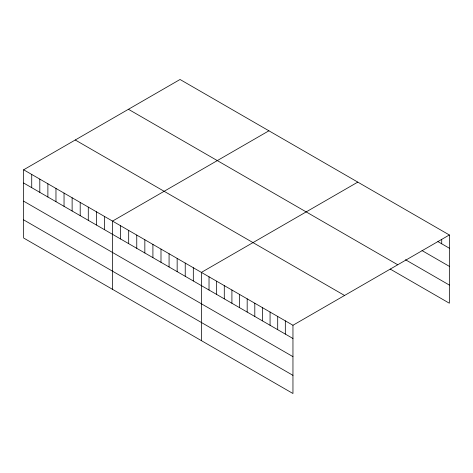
<?xml version="1.0" encoding="UTF-8"?>
<svg xmlns="http://www.w3.org/2000/svg" width="473" height="473" viewBox="0 0 473 473"><rect width="100%" height="100%" fill="white"/><g stroke="black" fill="none" stroke-linecap="round" stroke-linejoin="round"><path stroke-width="0.71" d="M23.65 169.783L292.958 325.264L292.958 393.512L23.65 238.025L23.65 169.783L180.042 79.488L449.35 234.975L449.35 303.217L390.213 269.078M268.912 130.802L112.521 221.092L112.521 289.334M357.783 182.111L201.392 272.401L201.392 340.649M292.958 325.264L449.35 234.975M437.903 241.597L449.35 248.207M422.011 250.572L449.35 266.358M405.473 259.73L449.35 285.065M128.431 109.287L397.74 264.768M75.26 139.984L344.569 295.471M23.65 183.016L292.958 338.497M23.65 201.167L292.958 356.648M23.65 219.874L292.958 375.355M441.717 239.391L441.717 243.796M285.325 320.86L285.325 334.092M277.698 316.455L277.698 329.687M270.065 312.05L270.065 325.282M262.438 307.645L262.438 320.877M254.805 303.24L254.805 316.467M247.178 298.835L247.178 312.062M239.545 294.431L239.545 307.657M231.912 290.02L231.912 303.252M224.285 285.615L224.285 298.847M216.652 281.21L216.652 294.443M209.025 276.806L209.025 290.038M193.315 267.736L193.315 280.968M185.233 263.071L185.233 276.303M177.156 258.406L177.156 271.638M169.074 253.741L169.074 266.973M160.997 249.076L160.997 262.308M152.915 244.417L152.915 257.643M144.839 239.752L144.839 252.978M136.762 235.087L136.762 248.313M128.68 230.422L128.68 243.654M120.603 225.757L120.603 238.989M104.444 216.427L104.444 229.659M96.362 211.762L96.362 224.994M88.285 207.097L88.285 220.329M80.203 202.432L80.203 215.664M72.127 197.767L72.127 210.999M64.044 193.102L64.044 206.334M55.968 188.437L55.968 201.669M47.885 183.778L47.885 197.005M39.809 179.113L39.809 192.34M31.726 174.448L31.726 187.675"/></g></svg>
